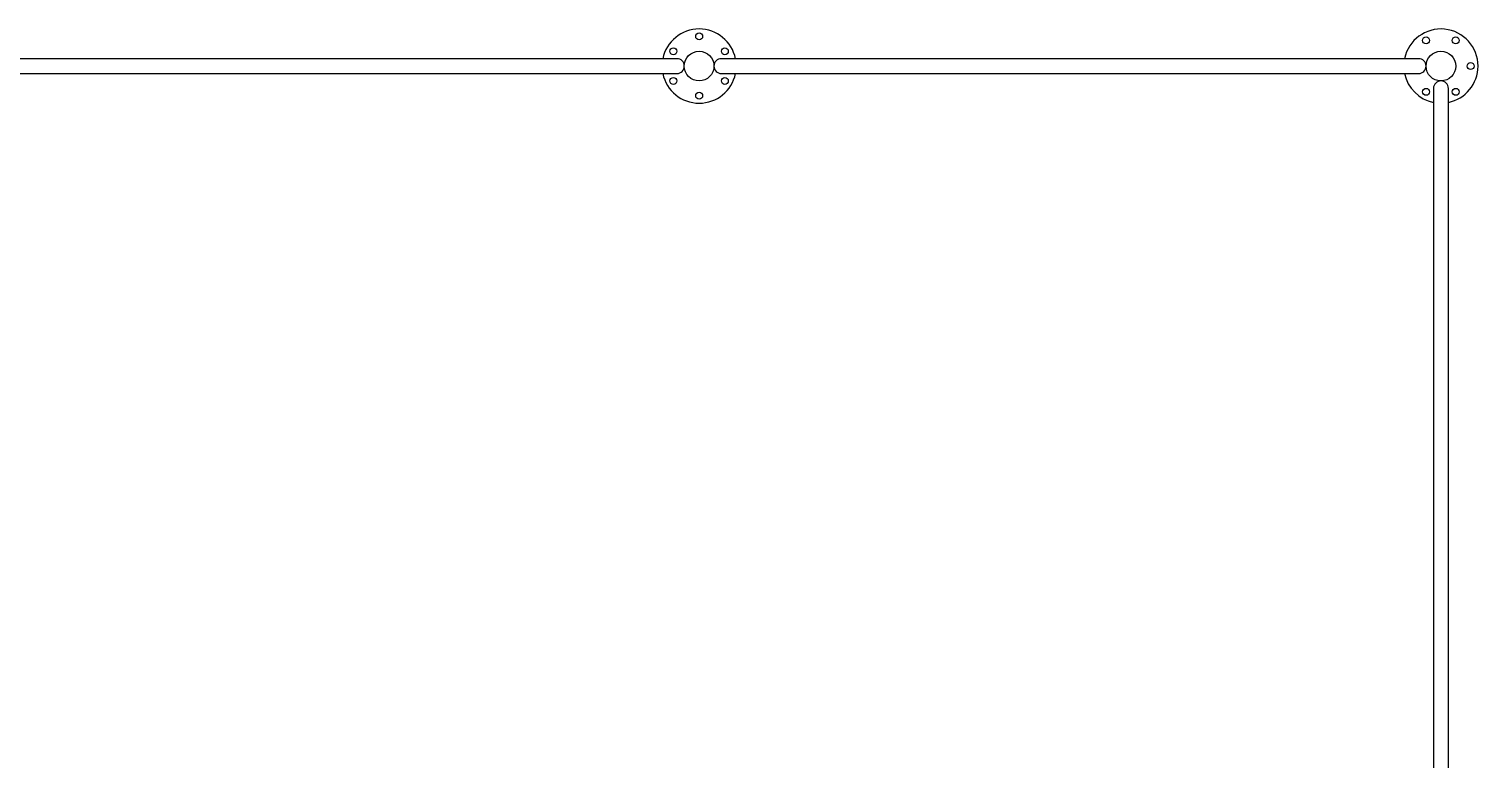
# Model space of a CAD drawing. Header units: metres. Extents: x -0.57 to 6.57, y -0.08 to 4.28.
# Drawn here: x 3.145 to 6.075, y 2.799 to 4.275 of the extents above; entities that cross this region are included whole.
import ezdxf

# ---------------------------------------------------------------- set-up
doc = ezdxf.new("R2010")
doc.units = ezdxf.units.M

msp = doc.modelspace()

# ---------------------------------------------------------------- linework, layer by layer
for p, q in [((4.455, 4.215), (3.045, 4.215)), ((5.955, 4.215), (4.545, 4.215)), ((3.045, 4.185), (4.455, 4.185)), ((4.545, 4.185), (5.955, 4.185)), ((5.985, 4.155), (5.985, 2.745)), ((6.015, 2.745), (6.015, 4.155))]:
    msp.add_line(p, q)
for points in [[(4.5735, 4.215, 0.356394), (4.5, 4.275, 0.356394), (4.4265, 4.215)], [(6.015, 4.1265, 0.356394), (6.075, 4.2, 0.904069), (5.9265, 4.215)], [(4.455, 4.185, 0.414214), (4.47, 4.2, 0.414214), (4.455, 4.215)], [(5.955, 4.185, 0.414214), (5.97, 4.2, 0.414214), (5.955, 4.215)]]:
    msp.add_lwpolyline(points, format="xyb")
for centre, radius in [((4.5, 4.26), 0.007), ((5.97, 4.252), 0.007), ((6.03, 4.252), 0.007), ((4.448, 4.23), 0.007), ((4.5, 4.2), 0.03), ((4.552, 4.23), 0.007), ((6, 4.2), 0.03), ((6.06, 4.2), 0.007), ((4.448, 4.17), 0.007), ((4.552, 4.17), 0.007), ((4.5, 4.14), 0.007), ((5.97, 4.148), 0.007), ((6.03, 4.148), 0.007)]:
    msp.add_circle(centre, radius)
for centre, radius, start, end in [((4.545, 4.2), 0.015, 90, 270), ((4.5, 4.2), 0.075, 191.537, 348.463), ((6, 4.2), 0.075, 191.537, 258.463), ((6, 4.155), 0.015, 0, 180)]:
    msp.add_arc(centre, radius, start, end)

doc.saveas('drawing.dxf')
